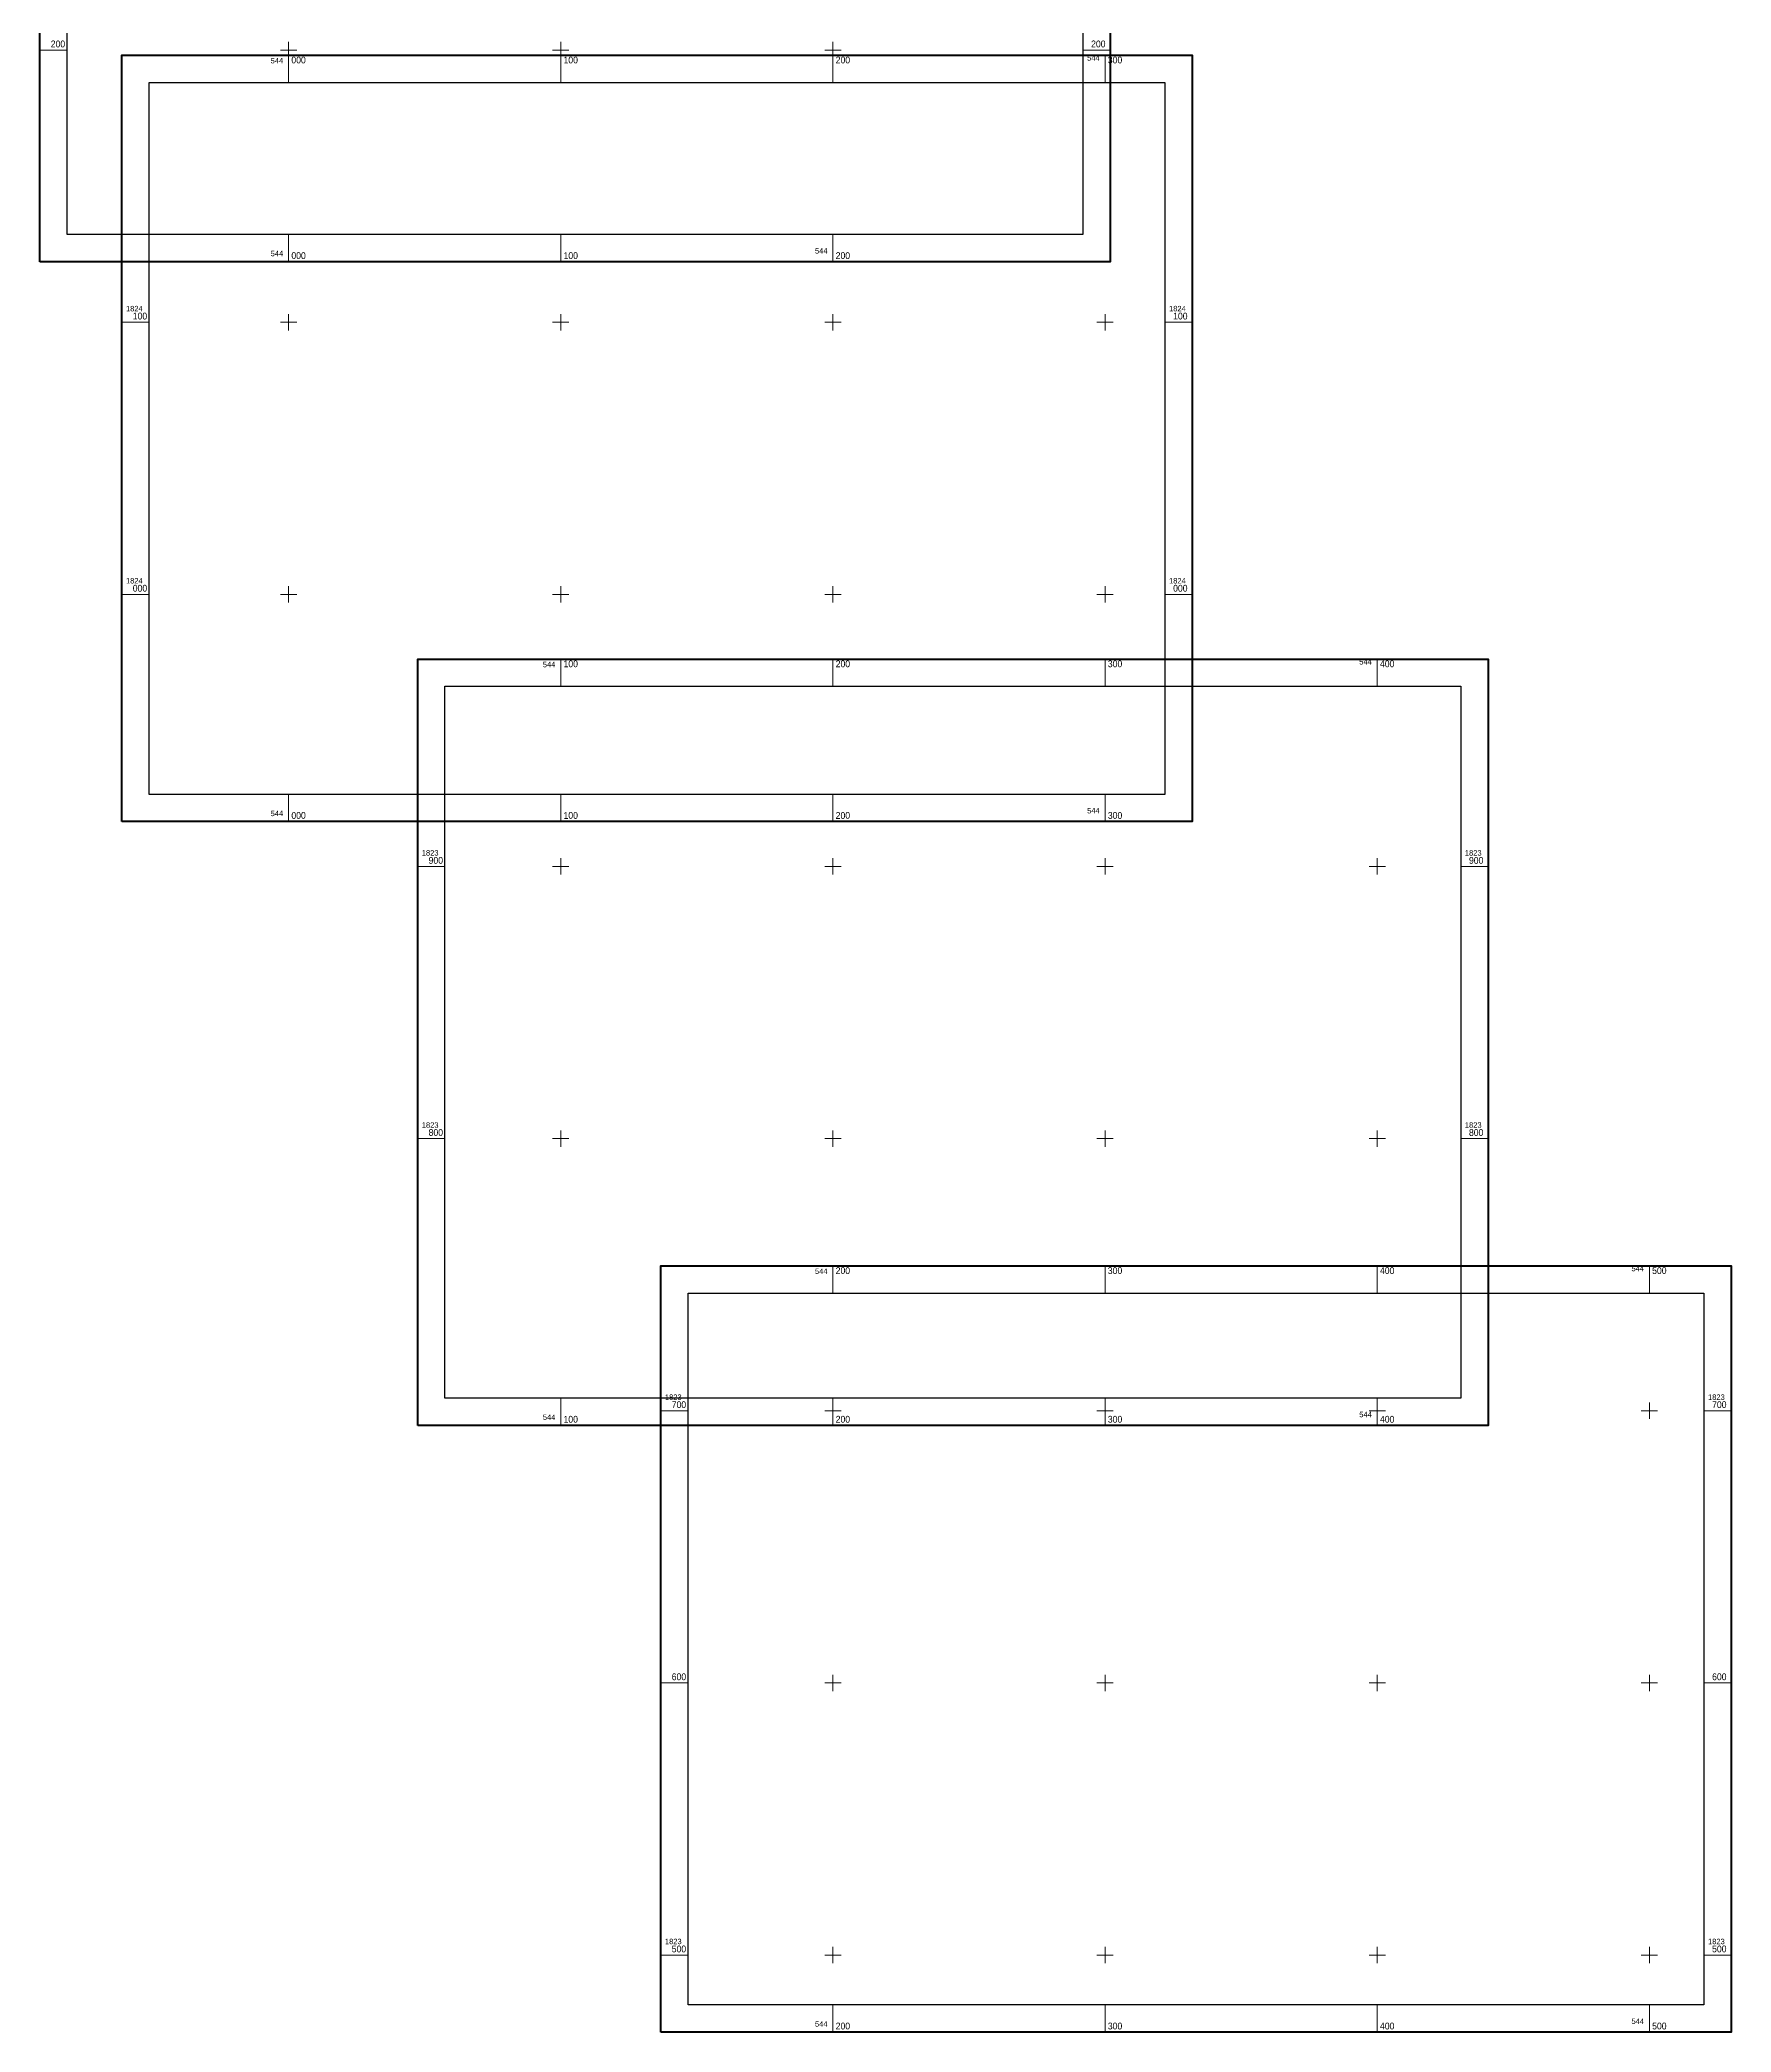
# Model space of a CAD drawing. Header units: metres. Extents: x 542869 to 545424, y 1823472 to 1835781.
# Drawn here: x 543909 to 544530, y 1823472 to 1824204 of the extents above; entities that cross this region are included whole.
import ezdxf
from ezdxf.enums import TextEntityAlignment as Align

# ---------------------------------------------------------------- set-up
doc = ezdxf.new("R2010")
doc.units = ezdxf.units.M
for name, color, linetype, lineweight in [('10', 7, 'Continuous', 13), ('11', 7, 'Continuous', 13), ('12', 7, 'Continuous', 13), ('9', 7, 'Continuous', 13)]:
    doc.layers.add(name, color=color, linetype=linetype, lineweight=lineweight)

msp = doc.modelspace()

# ---------------------------------------------------------------- linework, layer by layer
at = {"layer": '10'}
for p, q in [((544000, 1824188.1), (544000, 1824198.1)), ((544100, 1824188.1), (544100, 1824198.1)), ((544200, 1824188.1), (544200, 1824198.1)), ((544300, 1824188.1), (544300, 1824198.1)), ((543938.72, 1824100), (543948.72, 1824100)), ((543997, 1824100), (544003, 1824100)), ((544000, 1824097), (544000, 1824103)), ((544097, 1824100), (544103, 1824100)), ((544100, 1824097), (544100, 1824103)), ((544197, 1824100), (544203, 1824100)), ((544200, 1824097), (544200, 1824103)), ((544297, 1824100), (544303, 1824100)), ((544300, 1824097), (544300, 1824103)), ((544321.99, 1824100), (544331.99, 1824100)), ((543938.72, 1824000), (543948.72, 1824000)), ((543997, 1824000), (544003, 1824000)), ((544000, 1823997), (544000, 1824003)), ((544097, 1824000), (544103, 1824000)), ((544100, 1823997), (544100, 1824003)), ((544197, 1824000), (544203, 1824000)), ((544200, 1823997), (544200, 1824003)), ((544297, 1824000), (544303, 1824000)), ((544300, 1823997), (544300, 1824003)), ((544321.99, 1824000), (544331.99, 1824000)), ((544000, 1823916.51), (544000, 1823926.51)), ((544100, 1823916.51), (544100, 1823926.51)), ((544200, 1823916.51), (544200, 1823926.51)), ((544300, 1823916.51), (544300, 1823926.51))]:
    msp.add_line(p, q, dxfattribs=at)
at = {"layer": '10', "lineweight": 40}
msp.add_lwpolyline([(543938.72, 1823916.51), (543938.72, 1824198.1), (544331.99, 1824198.1), (544331.99, 1823916.51)], close=True, dxfattribs=at)
at = {"layer": '10', "lineweight": 25}
msp.add_lwpolyline([(543948.72, 1823926.51), (543948.72, 1824188.1), (544321.99, 1824188.1), (544321.99, 1823926.51)], close=True, dxfattribs=at)
at = {"layer": '11'}
for p, q in [((544100, 1823966.22), (544100, 1823976.22)), ((544200, 1823966.22), (544200, 1823976.22)), ((544300, 1823966.22), (544300, 1823976.22)), ((544400, 1823966.22), (544400, 1823976.22)), ((544100, 1823897), (544100, 1823903)), ((544200, 1823897), (544200, 1823903)), ((544300, 1823897), (544300, 1823903)), ((544400, 1823897), (544400, 1823903)), ((544047.42, 1823900), (544057.42, 1823900)), ((544097, 1823900), (544103, 1823900)), ((544197, 1823900), (544203, 1823900)), ((544297, 1823900), (544303, 1823900)), ((544397, 1823900), (544403, 1823900)), ((544430.69, 1823900), (544440.69, 1823900)), ((544047.42, 1823800), (544057.42, 1823800)), ((544097, 1823800), (544103, 1823800)), ((544100, 1823797), (544100, 1823803)), ((544197, 1823800), (544203, 1823800)), ((544200, 1823797), (544200, 1823803)), ((544297, 1823800), (544303, 1823800)), ((544300, 1823797), (544300, 1823803)), ((544397, 1823800), (544403, 1823800)), ((544400, 1823797), (544400, 1823803)), ((544430.69, 1823800), (544440.69, 1823800)), ((544100, 1823694.63), (544100, 1823704.63)), ((544200, 1823694.63), (544200, 1823704.63)), ((544300, 1823694.63), (544300, 1823704.63)), ((544400, 1823694.63), (544400, 1823704.63))]:
    msp.add_line(p, q, dxfattribs=at)
at = {"layer": '11', "lineweight": 40}
msp.add_lwpolyline([(544047.42, 1823694.63), (544047.42, 1823976.22), (544440.69, 1823976.22), (544440.69, 1823694.63)], close=True, dxfattribs=at)
at = {"layer": '11', "lineweight": 25}
msp.add_lwpolyline([(544057.42, 1823704.63), (544057.42, 1823966.22), (544430.69, 1823966.22), (544430.69, 1823704.63)], close=True, dxfattribs=at)
at = {"layer": '12'}
for p, q in [((544200, 1823743.26), (544200, 1823753.26)), ((544300, 1823743.26), (544300, 1823753.26)), ((544400, 1823743.26), (544400, 1823753.26)), ((544500, 1823743.26), (544500, 1823753.26)), ((544200, 1823697), (544200, 1823703)), ((544300, 1823697), (544300, 1823703)), ((544400, 1823697), (544400, 1823703)), ((544500, 1823697), (544500, 1823703)), ((544136.76, 1823700), (544146.76, 1823700)), ((544197, 1823700), (544203, 1823700)), ((544297, 1823700), (544303, 1823700)), ((544397, 1823700), (544403, 1823700)), ((544497, 1823700), (544503, 1823700)), ((544520.03, 1823700), (544530.03, 1823700)), ((544200, 1823597), (544200, 1823603)), ((544300, 1823597), (544300, 1823603)), ((544400, 1823597), (544400, 1823603)), ((544500, 1823597), (544500, 1823603)), ((544136.76, 1823600), (544146.76, 1823600)), ((544197, 1823600), (544203, 1823600)), ((544297, 1823600), (544303, 1823600)), ((544397, 1823600), (544403, 1823600)), ((544497, 1823600), (544503, 1823600)), ((544520.03, 1823600), (544530.03, 1823600)), ((544136.76, 1823500), (544146.76, 1823500)), ((544197, 1823500), (544203, 1823500)), ((544200, 1823497), (544200, 1823503)), ((544297, 1823500), (544303, 1823500)), ((544300, 1823497), (544300, 1823503)), ((544397, 1823500), (544403, 1823500)), ((544400, 1823497), (544400, 1823503)), ((544497, 1823500), (544503, 1823500)), ((544500, 1823497), (544500, 1823503)), ((544520.03, 1823500), (544530.03, 1823500)), ((544200, 1823471.67), (544200, 1823481.67)), ((544300, 1823471.67), (544300, 1823481.67)), ((544400, 1823471.67), (544400, 1823481.67)), ((544500, 1823471.67), (544500, 1823481.67))]:
    msp.add_line(p, q, dxfattribs=at)
at = {"layer": '12', "lineweight": 40}
msp.add_lwpolyline([(544136.76, 1823471.67), (544136.76, 1823753.26), (544530.03, 1823753.26), (544530.03, 1823471.67)], close=True, dxfattribs=at)
at = {"layer": '12', "lineweight": 25}
msp.add_lwpolyline([(544146.76, 1823481.67), (544146.76, 1823743.26), (544520.03, 1823743.26), (544520.03, 1823481.67)], close=True, dxfattribs=at)
at = {"layer": '9'}
for p, q in [((544000, 1824197), (544000, 1824203)), ((544100, 1824197), (544100, 1824203)), ((544200, 1824197), (544200, 1824203)), ((543908.58, 1824200), (543918.58, 1824200)), ((543997, 1824200), (544003, 1824200)), ((544097, 1824200), (544103, 1824200)), ((544197, 1824200), (544203, 1824200)), ((544291.85, 1824200), (544301.85, 1824200)), ((544000, 1824122.23), (544000, 1824132.23)), ((544100, 1824122.23), (544100, 1824132.23)), ((544200, 1824122.23), (544200, 1824132.23))]:
    msp.add_line(p, q, dxfattribs=at)
at = {"layer": '9', "lineweight": 40}
msp.add_lwpolyline([(543908.58, 1824122.23), (543908.58, 1824403.82), (544301.85, 1824403.82), (544301.85, 1824122.23)], close=True, dxfattribs=at)
at = {"layer": '9', "lineweight": 25}
msp.add_lwpolyline([(543918.58, 1824132.23), (543918.58, 1824393.82), (544291.85, 1824393.82), (544291.85, 1824132.23)], close=True, dxfattribs=at)

# ---------------------------------------------------------------- texts
at = {"layer": '10', "width": 0.95}
for p in [(543998, 1824195.1), (544298, 1824196.1), (543998, 1823918.51), (544298, 1823919.51)]:
    msp.add_text('544', height=2, dxfattribs=at).set_placement(p, align=Align.RIGHT)
for s, height, p in [('000', 2.5, (544001, 1824195.1)), ('100', 2.5, (544101, 1824195.1)), ('200', 2.5, (544201, 1824195.1)), ('300', 2.5, (544301, 1824195.1)), ('1824', 2, (543940.22, 1824104)), ('1824', 2, (544323.49, 1824104)), ('100', 2.5, (543942.72, 1824101)), ('100', 2.5, (544324.99, 1824101)), ('1824', 2, (543940.22, 1824004)), ('000', 2.5, (543942.72, 1824001)), ('1824', 2, (544323.49, 1824004)), ('000', 2.5, (544324.99, 1824001)), ('000', 2.5, (544001, 1823917.51)), ('100', 2.5, (544101, 1823917.51)), ('200', 2.5, (544201, 1823917.51)), ('300', 2.5, (544301, 1823917.51))]:
    msp.add_text(s, height=height, dxfattribs=at).set_placement(p)
at = {"layer": '11', "width": 0.95}
for p in [(544098, 1823973.22), (544398, 1823974.22), (544098, 1823696.63), (544398, 1823697.63)]:
    msp.add_text('544', height=2, dxfattribs=at).set_placement(p, align=Align.RIGHT)
for s, height, p in [('100', 2.5, (544101, 1823973.22)), ('200', 2.5, (544201, 1823973.22)), ('300', 2.5, (544301, 1823973.22)), ('400', 2.5, (544401, 1823973.22)), ('1823', 2, (544048.92, 1823904)), ('900', 2.5, (544051.42, 1823901)), ('1823', 2, (544432.19, 1823904)), ('900', 2.5, (544433.69, 1823901)), ('1823', 2, (544048.92, 1823804)), ('1823', 2, (544432.19, 1823804)), ('800', 2.5, (544051.42, 1823801)), ('800', 2.5, (544433.69, 1823801)), ('100', 2.5, (544101, 1823695.63)), ('200', 2.5, (544201, 1823695.63)), ('300', 2.5, (544301, 1823695.63)), ('400', 2.5, (544401, 1823695.63))]:
    msp.add_text(s, height=height, dxfattribs=at).set_placement(p)
at = {"layer": '12', "width": 0.95}
for p in [(544198, 1823750.26), (544498, 1823751.26), (544498, 1823474.67), (544198, 1823473.67)]:
    msp.add_text('544', height=2, dxfattribs=at).set_placement(p, align=Align.RIGHT)
for s, height, p in [('200', 2.5, (544201, 1823750.26)), ('300', 2.5, (544301, 1823750.26)), ('400', 2.5, (544401, 1823750.26)), ('500', 2.5, (544501, 1823750.26)), ('1823', 2, (544138.26, 1823704)), ('700', 2.5, (544140.76, 1823701)), ('1823', 2, (544521.53, 1823704)), ('700', 2.5, (544523.03, 1823701)), ('600', 2.5, (544140.76, 1823601)), ('600', 2.5, (544523.03, 1823601)), ('1823', 2, (544138.26, 1823504)), ('1823', 2, (544521.53, 1823504)), ('500', 2.5, (544140.76, 1823501)), ('500', 2.5, (544523.03, 1823501)), ('200', 2.5, (544201, 1823472.67)), ('300', 2.5, (544301, 1823472.67)), ('400', 2.5, (544401, 1823472.67)), ('500', 2.5, (544501, 1823472.67))]:
    msp.add_text(s, height=height, dxfattribs=at).set_placement(p)
at = {"layer": '9', "width": 0.95}
for s, p in [('200', (543912.58, 1824201)), ('200', (544294.85, 1824201)), ('000', (544001, 1824123.23)), ('100', (544101, 1824123.23)), ('200', (544201, 1824123.23))]:
    msp.add_text(s, height=2.5, dxfattribs=at).set_placement(p)
for p in [(543998, 1824124.23), (544198, 1824125.23)]:
    msp.add_text('544', height=2, dxfattribs=at).set_placement(p, align=Align.RIGHT)

doc.saveas('drawing.dxf')
